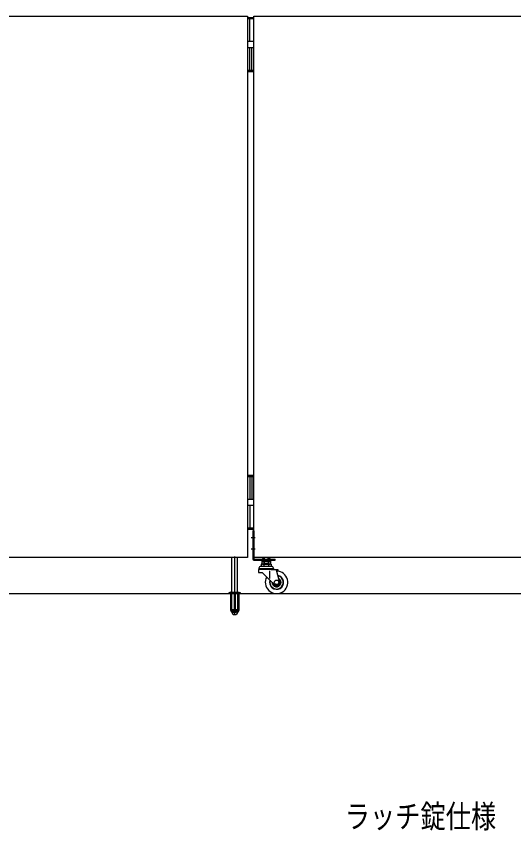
# Model space of a CAD drawing. Units: millimetres, scale not verified. Extents: x -4205 to 4205, y -2970 to 2970.
# Drawn here: x 1264 to 2368, y -194 to 1612 of the extents above; entities that cross this region are included whole.
import ezdxf
from ezdxf.enums import TextEntityAlignment as Align

# ---------------------------------------------------------------- set-up
doc = ezdxf.new("R2010")
doc.units = ezdxf.units.MM
doc.header["$LTSCALE"] = 12
doc.layers.add('0-2_USER1', color=3, linetype='Continuous')
doc.layers.add('0-4_YKK_A1', color=4, linetype='Continuous')
doc.styles.add('ＭＳ ゴシック', font='')
doc.styles.get('ＭＳ ゴシック').set_extended_font_data('MS Gothic')

msp = doc.modelspace()

# ---------------------------------------------------------------- linework, layer by layer
at = {"layer": '0-4_YKK_A1'}
for p, q in [((1777.02, 1608.73), (1791.02, 1608.73)), ((1777.02, 1607.73), (1791.02, 1607.73)), ((1791.02, 1605.73), (1777.02, 1605.73)), ((1782.02, 1555.73), (1782.02, 1605.73)), ((1791.02, 1555.73), (1777.02, 1555.73)), ((1791.02, 1541.73), (1777.02, 1541.73)), ((1782.02, 1491.73), (1782.02, 1541.73)), ((1787.02, 1491.73), (1787.02, 1541.73)), ((1791.02, 1491.73), (1777.02, 1491.73)), ((1791.02, 1488.73), (1777.02, 1488.73)), ((1791.02, 593.73), (1777.02, 593.73)), ((1791.02, 590.73), (1777.02, 590.73)), ((1782.02, 590.73), (1782.02, 540.73)), ((1787.02, 590.73), (1787.02, 540.73)), ((1791.02, 540.73), (1777.02, 540.73)), ((1791.02, 526.73), (1777.02, 526.73)), ((1782.02, 526.73), (1782.02, 476.73)), ((1791.02, 476.73), (1777.02, 476.73)), ((1791.02, 474.73), (1777.02, 474.73)), ((1791.02, 473.73), (1777.02, 473.73)), ((1791.02, 470.73), (1791.02, 408.23)), ((1785.36, 456.23), (1794.17, 456.23)), ((1791.02, 458.48), (1788.52, 458.48)), ((1791.02, 453.98), (1788.52, 453.98)), ((1791.02, 433.48), (1788.52, 433.48)), ((1785.36, 431.23), (1794.17, 431.23)), ((1791.02, 428.98), (1788.52, 428.98)), ((1742.02, 334.73), (1742.02, 411.73)), ((1748.52, 413.73), (1748.52, 283.73)), ((1755.02, 334.73), (1755.02, 411.73)), ((1791.02, 408.23), (1838.52, 408.23)), ((1791.02, 405.73), (1838.52, 405.73)), ((1810.02, 403.23), (1808.7, 402.47)), ((1808.7, 402.47), (1808.7, 397.99)), ((1810.02, 397.23), (1808.7, 397.99)), ((1810.02, 403.23), (1827.02, 403.23)), ((1811.34, 411.73), (1810.62, 408.23)), ((1812.58, 411.73), (1810.62, 408.23)), ((1812.52, 405.73), (1812.52, 408.23)), ((1813.42, 403.23), (1813.42, 405.73)), ((1813.52, 411.73), (1813.52, 400.23)), ((1813.52, 400.23), (1813.52, 396.73)), ((1813.52, 398.73), (1823.52, 398.73)), ((1814.33, 398.73), (1813.52, 397.33)), ((1813.61, 402.47), (1813.61, 397.99)), ((1814.02, 408.23), (1814.02, 411.73)), ((1814.33, 411.73), (1814.33, 400.23)), ((1814.33, 400.23), (1814.33, 398.73)), ((1822.71, 411.73), (1822.71, 400.23)), ((1822.71, 400.23), (1822.71, 398.73)), ((1822.71, 398.73), (1823.52, 397.33)), ((1823.02, 408.23), (1823.02, 411.73)), ((1823.43, 402.47), (1823.43, 397.99)), ((1823.52, 400.23), (1823.52, 411.73)), ((1823.52, 396.73), (1823.52, 400.23)), ((1823.62, 403.23), (1823.62, 405.73)), ((1824.46, 411.73), (1826.42, 408.23)), ((1824.52, 405.73), (1824.52, 408.23)), ((1825.7, 411.73), (1826.42, 408.23)), ((1827.02, 403.23), (1828.33, 402.47)), ((1827.02, 397.23), (1828.33, 397.99)), ((1828.33, 402.47), (1828.33, 397.99)), ((1838.52, 405.73), (1838.52, 408.23)), ((1801.52, 384.23), (1801.52, 378.73)), ((1802.52, 388.23), (1802.52, 387.23)), ((1802.52, 387.23), (1834.52, 387.23)), ((1803.52, 386.23), (1833.52, 386.23)), ((1806.52, 392.23), (1830.52, 392.23)), ((1829.49, 396.73), (1807.55, 396.73)), ((1807.55, 396.73), (1807.55, 392.23)), ((1810.02, 397.23), (1827.02, 397.23)), ((1813.03, 396.73), (1813.03, 392.23)), ((1824, 396.73), (1824, 392.23)), ((1826.52, 364.99), (1826.52, 382.11)), ((1829.49, 396.73), (1829.49, 392.23)), ((1829.69, 385.23), (1844.52, 385.23)), ((1834.52, 388.23), (1834.52, 387.23)), ((1841.53, 383.73), (1844.52, 383.73)), ((1844.52, 385.23), (1844.52, 383.73)), ((1801.52, 378.73), (1809.62, 378.73)), ((1809.62, 378.73), (1836.57, 351.78)), ((94.85, 331.73), (3721.73, 331.73)), ((1735.52, 332.57), (1735.52, 331.73)), ((1735.52, 331.73), (1761.52, 331.73)), ((1735.81, 333.27), (1761.23, 333.27)), ((1739.52, 334.73), (1736.18, 333.51)), ((1739.27, 331.73), (1739.27, 294.7)), ((1739.52, 334.73), (1757.52, 334.73)), ((1739.83, 331.73), (1739.83, 293.73)), ((1740.69, 334.73), (1741.19, 334.23)), ((1741.52, 296.67), (1741.19, 334.23)), ((1741.19, 334.23), (1755.85, 334.23)), ((1747.52, 331.73), (1747.52, 293.73)), ((1749.52, 331.73), (1749.52, 293.73)), ((1755.02, 334.73), (1755.02, 295.93)), ((1755.52, 296.67), (1755.85, 334.23)), ((1756.35, 334.73), (1755.85, 334.23)), ((1757.21, 331.73), (1757.21, 293.73)), ((1757.52, 334.73), (1760.86, 333.51)), ((1757.77, 331.73), (1757.77, 294.7)), ((1761.52, 332.57), (1761.52, 331.73)), ((1739.27, 294.7), (1744.16, 286.23)), ((1739.83, 293.73), (1747.52, 293.73)), ((1742.07, 295.61), (1742.07, 295.93)), ((1742.07, 295.61), (1754.97, 295.61)), ((1747.52, 294.7), (1749.52, 294.7)), ((1749.52, 293.73), (1757.21, 293.73)), ((1757.77, 294.7), (1752.88, 286.23)), ((1754.97, 295.93), (1754.97, 295.61)), ((1745.03, 285.73), (1752.01, 285.73))]:
    msp.add_line(p, q, dxfattribs=at)
for points in [[(977.02, 1611.73), (1777.02, 1611.73), (1777.02, 411.73), (977.02, 411.73), (977.02, 486.73)], [(1791.02, 470.73), (1788.52, 470.73), (1788.52, 408.23)], [(1848.28, 358.54), (1841.53, 383.73), (1841.53, 385.23)], [(1755.02, 295.93), (1742.02, 295.93), (1742.02, 334.73)]]:
    msp.add_lwpolyline(points, dxfattribs=at)
for points in [[(1791.02, 1611.73), (2591.02, 1611.73), (2591.02, 411.73), (1791.02, 411.73)], [(1809.32, 405.73), (1827.72, 405.73), (1827.72, 403.23), (1809.32, 403.23)]]:
    msp.add_lwpolyline(points, close=True, dxfattribs=at)
msp.add_circle((1841.52, 356.73), 5, dxfattribs=at)
for centre, radius, start, end in [((1791.02, 408.23), 2.5, 180, 270), ((1811.16, 398.88), 4.34, 55.61575, 124.38425), ((1811.16, 401.57), 4.34, 235.61575, 304.38425), ((1818.52, 386.99), 16.24, 72.41205, 107.58795), ((1818.52, 413.47), 16.24, 252.41205, 287.58795), ((1825.88, 398.88), 4.34, 55.61575, 124.38425), ((1825.88, 401.57), 4.34, 235.61575, 304.38425), ((1803.52, 384.23), 2, 90, 180), ((1806.52, 388.23), 4, 90, 180), ((1841.52, 356.73), 25, 151.2602, 88.7398), ((1830.52, 388.23), 4, 0, 90), ((1833.52, 384.23), 2, 30, 90), ((1841.52, 356.73), 15.5, 161.84721, 78.15279), ((1841.52, 356.73), 15, 162.81814, 77.18186), ((1841.52, 356.73), 10, 179.427, 60.573), ((1841.52, 356.73), 9, 186.05756, 53.94244), ((1841.52, 356.73), 7, 225, 15), ((1736.52, 332.57), 1, 110, 180), ((1760.52, 332.57), 1, 0, 70), ((1748.52, 296.73), 7, 180.5, 359.5), ((1748.52, 299.03), 7.3, 207.94179, 270), ((1748.52, 299.03), 7.3, 270, 332.05821), ((1745.03, 286.73), 1, 210, 270), ((1752.01, 286.73), 1, 270, 330)]:
    msp.add_arc(centre, radius, start, end, dxfattribs=at)

# ---------------------------------------------------------------- texts
at = {"layer": '0-2_USER1', "style": 'ＭＳ ゴシック', "width": 0.8}
msp.add_text('ラッチ錠仕様', height=51.32, dxfattribs=at).set_placement((1992.89, -203.27), align=Align.BOTTOM_LEFT)

doc.saveas('drawing.dxf')
